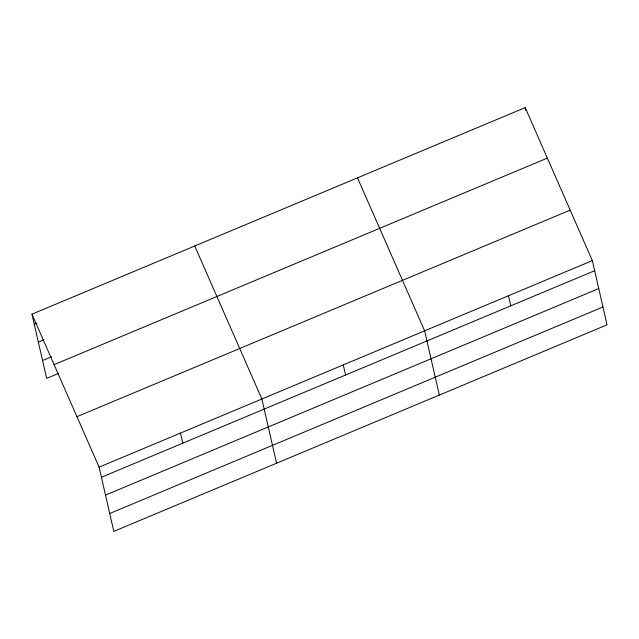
<?xml version="1.0" encoding="UTF-8"?>
<svg xmlns="http://www.w3.org/2000/svg" width="639" height="639" viewBox="0 0 639 639"><rect width="100%" height="100%" fill="white"/><g stroke="black" fill="none" stroke-linecap="round" stroke-linejoin="round"><path stroke-width="0.96" d="M31.95 314.172L525.186 107.624L592.345 260.608L607.05 324.828L113.814 531.376L99.109 467.157L31.95 314.172L46.655 378.392L58.548 373.416M34.266 324.277L37.006 323.134M38.356 342.137L43.843 339.836M42.565 360.532L51.711 356.706M54.115 364.661L547.351 158.113M76.944 416.676L570.18 210.127M99.109 467.157L592.345 260.608M101.417 477.261L594.653 270.712M105.507 495.121L598.743 288.572M109.724 513.516L602.96 306.968M357.489 177.85L424.639 330.834L439.352 395.054M194.719 246.015L261.87 399L276.583 463.211M525.186 107.624L525.817 110.379M508.492 295.721L510.809 305.825M343.255 364.917L345.571 375.021M180.494 433.074L182.802 443.186"/></g></svg>
